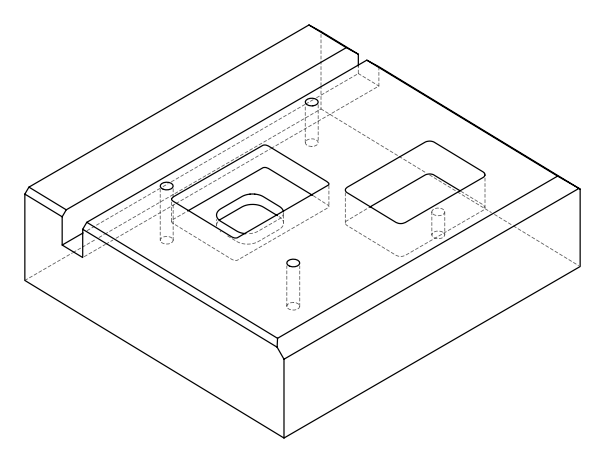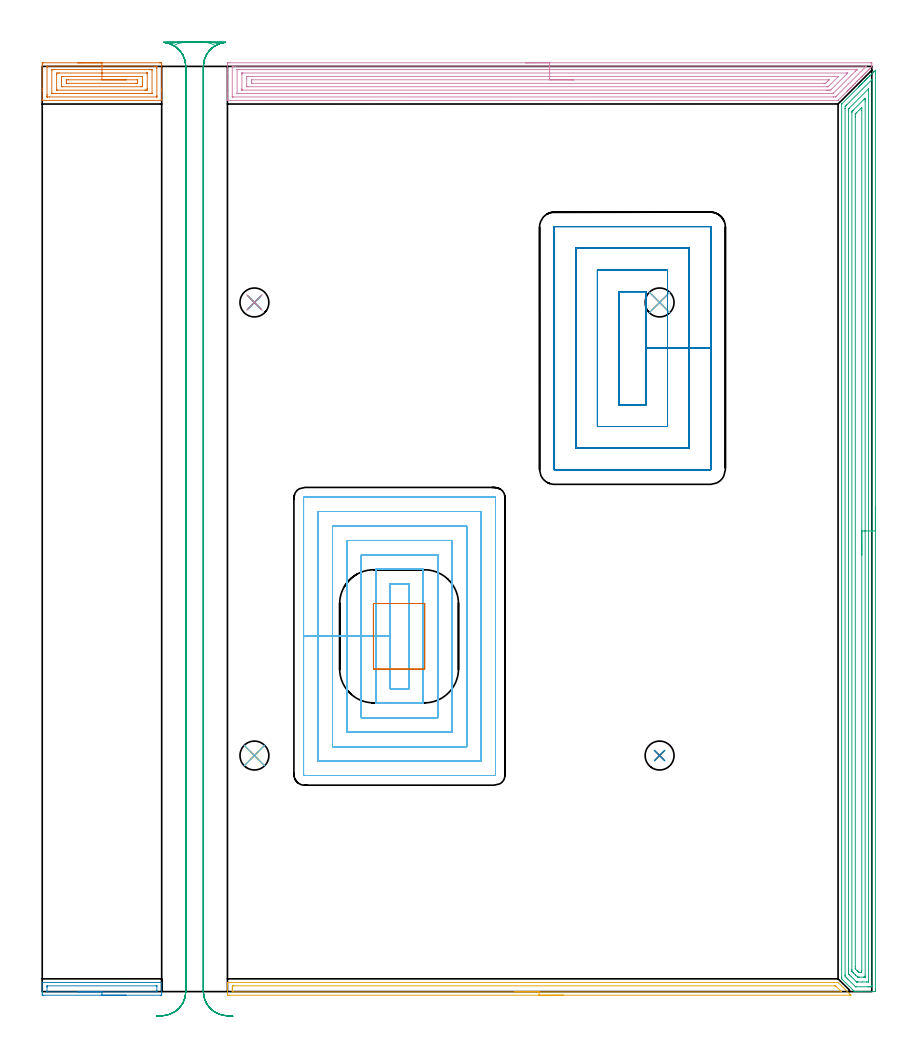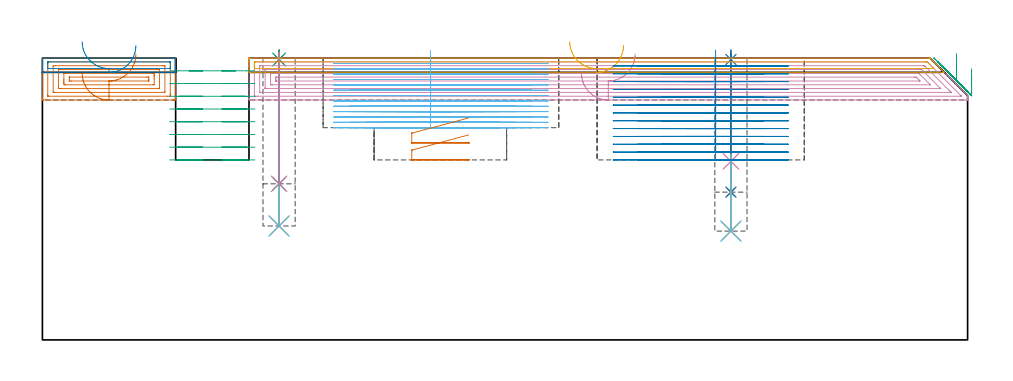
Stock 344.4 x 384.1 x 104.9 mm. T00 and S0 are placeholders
(PLAN: 21 operations, 13 tool changes, 124.4 min)
(1 SPOT_DRILL | STEP1POCKET | NXT0321_9005460120000 | 0.03 min | 0 mm3)
(2 SPOT_DRILL_1 | STEP1POCKET_1 | NXT0321_9005460120000 | 0.03 min | 1 mm3)
(3 SPOT_DRILL_2 | STEP1POCKET_2 | NXT0321_9005460120000 | 0.03 min | 1 mm3)
(4 SPOT_DRILL_3 | STEP1POCKET_3 | NXT0321_9005460120000 | 0.04 min | 4176 mm3)
(5 DRILL_BLIND_HOLE_INTO_CENTER | STEP1POCKET | UGT0301_197 | 0.26 min | 2890 mm3)
(6 DRILL_TO_ENLARGE_BLIND_HOLE | STEP1POCKET | UGT0301_373 | 0.26 min | 4155 mm3)
(7 DRILL_BLIND_HOLE_INTO_CENTER_1 | STEP1POCKET_1 | UGT0301_197 | 0.21 min | 2292 mm3)
(8 DRILL_TO_ENLARGE_BLIND_HOLE_1 | STEP1POCKET_1 | UGT0301_373 | 0.21 min | 3332 mm3)
(9 DRILL_BLIND_HOLE_INTO_CENTER_2 | STEP1POCKET_2 | UGT0301_197 | 0.2 min | 2145 mm3)
(10 DRILL_TO_ENLARGE_BLIND_HOLE_2 | STEP1POCKET_2 | UGT0301_373 | 0.2 min | 3130 mm3)
(11 DRILL_BLIND_HOLE_INTO_CENTER_3 | STEP1POCKET_3 | UGT0301_197 | 0.12 min | 1200 mm3)
(12 DRILL_TO_ENLARGE_BLIND_HOLE_3 | STEP1POCKET_3 | UGT0301_373 | 0.12 min | 1883 mm3)
(13 AREA_MILL | FG_CHAMFER_SURFACE | UGT0205_001 | 2.65 min | 6926 mm3)
(14 AREA_MILL_1 | FG_CHAMFER_SURFACE_1 | UGT0205_001 | 0.98 min | 747 mm3)
(15 AREA_MILL_2 | FG_CHAMFER_SURFACE_2 | UGT0205_001 | 15.3 min | 37637 mm3)
(16 AREA_MILL_3 | FG_CHAMFER_SURFACE_3 | UGT0205_001 | 12.81 min | 32375 mm3)
(17 AREA_MILL_4 | FG_CHAMFER_SURFACE_4 | UGT0205_001 | 4.29 min | 3637 mm3)
(18 MILL_RECTANGULAR_POCKET | POCKET_RECTANGULAR_STRAIGHT | NXT0201_009 | Follow Part, ap 2, ae 75% | 46.88 min | 280383 mm3)
(19 MILL_RECTANGULAR_POCKET_1 | POCKET_RECTANGULAR_STRAIGHT_1 | UGT0201_006 | Follow Part, ap 7, ae 75% | 0.69 min | 30583 mm3)
(20 MILL_RECTANGULAR_POCKET_2 | POCKET_RECTANGULAR_STRAIGHT_2 | NXT0201_011 | Follow Part, ap 3, ae 75% | 25.27 min | 324745 mm3)
(21 MILL_RECTANGULAR_SLOT | SLOT_RECTANGULAR | UGT0201_094 | Follow Part, ap 5, ae 75% | 13.82 min | 395559 mm3)
(TOOL NXT0321_9005460120000 | NC Spot Drill, 142deg, 12mm, Carbide, Uncoated | D12 PA142 FL30 Z2)
(TOOL UGT0301_197 | Twist Drill 7.8 mm | D7.8 PA118 FL73 Z2)
(TOOL UGT0301_373 | Twist Drill Flat Bottom 12 mm | D12 PA180 FL101 Z2)
(TOOL UGT0205_001 | Chamfer Mill 20 x 3 x 45 deg. | D20 FL50 Z2)
(TOOL NXT0201_009 | ENDMILL 8mm [2P460-0800-NA 1630] | D8 FL26 Z6)
(TOOL UGT0201_006 | End Mill 28 mm | D28 FL25 Z2)
(TOOL NXT0201_011 | ENDMILL 12mm [2P460-1200-NA 1630] | D12 FL38 Z6)
(TOOL UGT0201_094 | End mill 20 mm | D20 FL38 Z4)
(OP 1 SPOT_DRILL)
G17 G21 G94 G90
T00 M6
G54
G17 G0 G90 X88.1 Y98. S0 M3
G43 Z114.9 H0
G94 G81 G98 Z104.379 F250. R107.9
G80
M5
M2
(OP 2 SPOT_DRILL_1)
G17 G21 G94 G90
T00 M6
G54
G17 G0 G90 X256.3 Y98. S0 M3
G43 Z114.9 H0
G94 G81 G98 Z104.379 F250. R107.9
G80
M5
M2
(OP 3 SPOT_DRILL_2)
G17 G21 G94 G90
T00 M6
G54
G17 G0 G90 X88.1 Y286.1 S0 M3
G43 Z114.9 H0
G94 G81 G98 Z104.379 F250. R107.9
G80
M5
M2
(OP 4 SPOT_DRILL_3)
G17 G21 G94 G90
T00 M6
G54
G17 G0 G90 X256.3 Y286.1 S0 M3
G43 Z114.9 H0
G94 G81 G98 Z66.479 F250. R70.
G80
M5
M2
(OP 5 DRILL_BLIND_HOLE_INTO_CENTER)
G17 G21 G94 G90
T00 M6
G54
G17 G0 G90 X88.1 Y98. S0 M3
G43 Z114.9 H0
G94 G81 G98 Z42.4 F250. R106.9
G80
M5
M2
(OP 6 DRILL_TO_ENLARGE_BLIND_HOLE)
G17 G21 G94 G90
T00 M6
G54
G17 G0 G90 X88.1 Y98. S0 M3
G43 Z114.9 H0
G94 G73 G98 Z42.4 F250. Q10.417 R106.9
G80
M5
M2
(OP 7 DRILL_BLIND_HOLE_INTO_CENTER_1)
G17 G21 G94 G90
T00 M6
G54
G17 G0 G90 X256.3 Y98. S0 M3
G43 Z114.9 H0
G94 G81 G98 Z55. F250. R106.9
G80
M5
M2
(OP 8 DRILL_TO_ENLARGE_BLIND_HOLE_1)
G17 G21 G94 G90
T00 M6
G54
G17 G0 G90 X256.3 Y98. S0 M3
G43 Z114.9 H0
G94 G73 G98 Z55. F250. Q9.98 R106.9
G80
M5
M2
(OP 9 DRILL_BLIND_HOLE_INTO_CENTER_2)
G17 G21 G94 G90
T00 M6
G54
G17 G0 G90 X88.1 Y286.1 S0 M3
G43 Z114.9 H0
G94 G81 G98 Z58.1 F250. R106.9
G80
M5
M2
(OP 10 DRILL_TO_ENLARGE_BLIND_HOLE_2)
G17 G21 G94 G90
T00 M6
G54
G17 G0 G90 X88.1 Y286.1 S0 M3
G43 Z114.9 H0
G94 G73 G98 Z58.1 F250. Q11.7 R106.9
G80
M5
M2
(OP 11 DRILL_BLIND_HOLE_INTO_CENTER_3)
G17 G21 G94 G90
T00 M6
G54
G17 G0 G90 X256.3 Y286.1 S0 M3
G43 Z114.9 H0
G94 G81 G98 Z40.5 F250. R69.
G80
M5
M2
(OP 12 DRILL_TO_ENLARGE_BLIND_HOLE_3)
G17 G21 G94 G90
T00 M6
G54
G17 G0 G90 X256.3 Y286.1 S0 M3
G43 Z114.9 H0
G94 G81 G98 Z40.5 F250. R69.
G80
M5
M2
(OP 13 AREA_MILL)
G17 G21 G94 G90
T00 M6
G54
G17 G0 G90 X14.8 Y385.6 S1061 M3
G43 Z114.9 H0
Z99.3
G94 G1 X14.838 Z98.428 F250.
X14.952 Z97.564
X15.141 Z96.712
X15.403 Z95.88
X15.737 Z95.074
X16.14 Z94.3
X16.608 Z93.564
X17.14 Z92.872
X17.729 Z92.229
X18.372 Z91.64
X19.064 Z91.109
X19.8 Z90.64
X20.574 Z90.237
X21.38 Z89.903
X22.212 Z89.641
X23.064 Z89.452
X23.928 Z89.338
X24.8 Z89.3
X48.747
X49.112 Y385.598 Z89.302
X49.59 Y385.591 Z89.305
X49.596 Y385.238 Z89.658
X49.6 Y384.755 Z90.141
Y374.737 Z100.156
Y373.953 Z100.945
Y373.862 Z101.036
X49.599 Y370.073 Z104.825
X49.59 Y370.004 Z104.892
X49.554 Y370. Z104.9
X0.046
X0.01 Y370.004 Z104.892
X0. Y370.075 Z104.823
Y373.953 Z100.945
Y374.737 Z100.156
Y384.846 Z90.05
X0.004 Y385.238 Z89.658
X0.009 Y385.591 Z89.305
X0.127 Y385.595 Z89.302
X0.488 Y385.6 Z89.3
X24.8
Y384.186 Z90.714
X46.639
X47.344 Y384.183 Z90.717
X47.528 Y384.181 Z90.719
X47.591 Y384.178 Z90.722
X47.594 Y384.159 Z90.741
X47.598 Y384.111 Z90.789
X47.6 Y383.488 Z91.412
Y383.234 Z91.666
Y371.859 Z103.041
X47.597 Y371.605 Z103.295
X47.591 Y371.436 Z103.464
X47.588 Y371.42 Z103.48
X47.584 Y371.418 Z103.482
X47.564 Y371.416 Z103.484
X47.52 Y371.415 Z103.485
X47.344 Y371.414 Z103.486
X2.961
X2.256 Y371.417 Z103.483
X2.072 Y371.419 Z103.481
X2.009 Y371.422 Z103.478
X2.006 Y371.441 Z103.459
X2.002 Y371.489 Z103.411
X2. Y372.112 Z102.788
Y372.366 Z102.534
Y383.741 Z91.159
X2.003 Y383.995 Z90.905
X2.009 Y384.164 Z90.736
X2.012 Y384.18 Z90.72
X2.016 Y384.182 Z90.718
X2.036 Y384.184 Z90.716
X2.08 Y384.185 Z90.715
X2.256 Y384.186 Z90.714
X24.8
Y382.772 Z92.128
X44.692 Y382.771 Z92.129
X45.419 Y382.767 Z92.133
X45.576 Y382.764 Z92.136
X45.597 Y382.613 Z92.287
X45.599 Y382.59 Z92.31
Y372.987 Z101.913
X45.598 Y372.965 Z101.935
X45.576 Y372.835 Z102.065
X44.851 Y372.829 Z102.071
X44.692
X4.908
X4.181 Y372.833 Z102.067
X4.024 Y372.835 Z102.065
X4.003 Y372.987 Z101.913
X4.001 Y373.01 Z101.89
Y382.613 Z92.287
X4.002 Y382.635 Z92.265
X4.024 Y382.764 Z92.136
X4.749 Y382.771 Z92.129
X4.908
X24.8 Y382.772 Z92.128
Y381.357 Z93.543
X43.308
X43.551 Y381.355 Z93.545
X43.576 Y381.353 Z93.547
X43.587 Y381.351 Z93.549
X43.59 Y381.338 Z93.562
X43.595 Y381.249 Z93.651
X43.6 Y381.069 Z93.831
X43.599 Y374.943 Z99.957
X43.597 Y374.737 Z100.163
X43.59 Y374.403 Z100.497
X43.58 Y374.25 Z100.65
X43.419 Y374.247 Z100.653
X42.923 Y374.244 Z100.656
X42.539 Y374.243 Z100.657
X6.292
X6.049 Y374.245 Z100.655
X6.024 Y374.247 Z100.653
X6.013 Y374.249 Z100.651
X6.01 Y374.262 Z100.638
X6.005 Y374.351 Z100.549
X6. Y374.531 Z100.369
X6.001 Y380.657 Z94.243
X6.003 Y380.863 Z94.037
X6.01 Y381.197 Z93.703
X6.02 Y381.35 Z93.55
X6.181 Y381.353 Z93.547
X6.677 Y381.356 Z93.544
X7.061 Y381.357 Z93.543
X24.8
Y379.943 Z94.957
X41.201
X41.56 Y379.936 Z94.964
X41.591 Y379.931 Z94.969
X41.595 Y379.902 Z94.998
X41.599 Y379.861 Z95.039
X41.6 Y377.797 Z97.103
Y376.922 Z97.978
X41.597 Y376.487 Z98.413
X41.591 Y376.057 Z98.843
X41.565 Y375.664 Z99.236
X41.155 Y375.658 Z99.242
X41.11 Y375.657 Z99.243
X8.399
X8.04 Y375.664 Z99.236
X8.009 Y375.669 Z99.231
X8.005 Y375.698 Z99.202
X8.001 Y375.739 Z99.161
X8. Y377.803 Z97.097
Y378.238 Z96.662
Y378.677 Z96.223
X8.003 Y379.113 Z95.787
X8.009 Y379.543 Z95.357
X8.035 Y379.936 Z94.964
X8.445 Y379.942 Z94.958
X8.49 Y379.943 Z94.957
X24.8
Y378.529 Z96.371
X39.387
X39.485 Y378.528 Z96.372
X39.563 Y378.525 Z96.375
X39.581 Y378.523 Z96.377
X39.59 Y378.507 Z96.393
X39.594 Y378.448 Z96.452
X39.599 Y378.238 Z96.662
X39.6 Y378.027 Z96.873
X39.599 Y377.362 Z97.538
X39.597 Y377.155 Z97.745
X39.591 Y377.087 Z97.813
X39.533 Y377.078 Z97.822
X39.387 Y377.076 Z97.824
X38.797 Y377.072 Z97.828
X10.213 Y377.071 Z97.829
X10.115 Y377.072 Z97.828
X10.037 Y377.075 Z97.825
X10.019 Y377.077 Z97.823
X10.01 Y377.093 Z97.807
X10.006 Y377.152 Z97.748
X10.001 Y377.362 Z97.538
X10. Y377.573 Z97.327
X10.001 Y378.238 Z96.662
X10.003 Y378.445 Z96.455
X10.009 Y378.513 Z96.387
X10.067 Y378.522 Z96.378
X10.213 Y378.524 Z96.376
X10.803 Y378.528 Z96.372
X24.8 Y378.529 Z96.371
X25.672 Z96.409
X26.536 Z96.523
X27.388 Z96.712
X28.22 Z96.974
X29.026 Z97.308
X29.8 Z97.711
X30.536 Z98.18
X31.228 Z98.711
X31.871 Z99.3
X32.46 Z99.943
X32.992 Z100.635
X33.46 Z101.371
X33.863 Z102.145
X34.197 Z102.951
X34.459 Z103.783
X34.648 Z104.635
X34.762 Z105.5
X34.8 Z106.371
G0 Z114.9
M5
M2
(OP 14 AREA_MILL_1)
G17 G21 G94 G90
T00 M6
G54
G17 G0 G90 X34.8 Y-1.5 S1061 M3
G43 Z114.9 H0
Z109.6
G94 G1 X34.762 Z108.729 F250.
X34.648 Z107.864
X34.459 Z107.012
X34.197 Z106.18
X33.863 Z105.374
X33.46 Z104.6
X32.992 Z103.864
X32.46 Z103.172
X31.871 Z102.529
X31.228 Z101.94
X30.536 Z101.409
X29.8 Z100.94
X29.026 Z100.537
X28.22 Z100.203
X27.388 Z99.941
X26.536 Z99.752
X25.672 Z99.638
X24.8 Z99.6
X0.488 Y-1.499 Z99.601
X0.047 Y-1.492 Z99.602
X0.008 Y-1.49 Z99.604
X0. Y-1.053 Z100.04
Y-0.263 Z100.835
Y-0.172 Z100.927
X0.001 Y3.709 Z104.807
X0.01 Y3.795 Z104.893
X0.046 Y3.8 Z104.9
X49.554
X49.59 Y3.795 Z104.893
X49.6 Y3.707 Z104.805
Y-0.264 Z100.835
X49.596 Y-1.053 Z100.04
X49.592 Y-1.49 Z99.604
X49.553 Y-1.492 Z99.602
X49.112 Y-1.5 Z99.6
X24.8
Y-0.086 Z101.014
X2.169 Y-0.085 Z101.015
X2.061 Y-0.081 Z101.019
X2.014 Y-0.079 Z101.021
X2.008 Y-0.054 Z101.046
X2.004 Y-0.021 Z101.079
X2. Y0.083 Z101.183
Y1.846 Z102.946
X2.004 Y2.101 Z103.201
X2.01 Y2.271 Z103.371
X2.017 Y2.379 Z103.479
X2.057 Y2.381 Z103.481
X2.256 Y2.385 Z103.485
X47.344
X47.431
X47.539 Y2.381 Z103.481
X47.586 Y2.379 Z103.479
X47.592 Y2.354 Z103.454
X47.596 Y2.321 Z103.421
X47.599 Y2.217 Z103.317
X47.6 Y0.454 Z101.554
X47.596 Y0.199 Z101.299
X47.59 Y0.029 Z101.129
X47.583 Y-0.079 Z101.021
X47.543 Y-0.081 Z101.019
X47.344 Y-0.085 Z101.015
X24.8 Y-0.086 Z101.014
X23.928 Z101.052
X23.064 Z101.166
X22.212 Z101.355
X21.38 Z101.617
X20.574 Z101.951
X19.8 Z102.354
X19.064 Z102.823
X18.372 Z103.354
X17.729 Z103.943
X17.14 Z104.586
X16.608 Z105.279
X16.14 Z106.014
X15.737 Z106.788
X15.403 Z107.594
X15.141 Z108.426
X14.952 Z109.278
X14.838 Z110.143
X14.8 Z111.014
G0 Z114.9
M5
M2
(OP 15 AREA_MILL_2)
G17 G21 G94 G90
T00 M6
G54
G17 G0 G90 X345.9 Y201.25 S1061 M3
G43 Z114.9 H0
Z100.9
G94 G1 Y201.212 Z100.028 F250.
Y201.098 Z99.163
Y200.909 Z98.312
Y200.647 Z97.48
Y200.313 Z96.674
Y199.91 Z95.9
Y199.442 Z95.164
Y198.91 Z94.472
Y198.321 Z93.829
Y197.678 Z93.24
Y196.986 Z92.708
Y196.25 Z92.24
Y195.476 Z91.837
Y194.67 Z91.503
Y193.838 Z91.241
Y192.986 Z91.052
Y192.122 Z90.938
Y191.25 Z90.9
X345.899 Y0.612 Z90.901
X345.896 Y0.198 Z90.902
X345.892 Y0.01 Z90.905
X345.489 Y0. Z91.308
X340.218 Z96.576
X339.665 Z97.132
X339.339 Z97.457
X338.786 Z98.01
X338.461 Z98.334
X337.468 Z99.331
X337.195 Y0.01 Z99.602
X337.143 Y0.059 Z99.655
X337.034 Y0.166 Z99.764
X332.089 Y5.111 Z104.71
X331.902 Y5.305 Z104.887
X331.9 Y5.969 Z104.9
Y368.494
X331.901 Y368.499 Z104.898
X331.903 Y368.503 Z104.896
X338.9 Y375.502 Z97.896
X339.036 Y375.638 Z97.761
X339.2 Y375.801 Z97.597
X339.339 Y375.941 Z97.456
X339.483 Y376.084 Z97.315
X339.633 Y376.234 Z97.165
X339.779 Y376.381 Z97.017
X339.929 Y376.53 Z96.868
X340.065 Y376.666 Z96.733
X340.218 Y376.82 Z96.577
X340.376 Y376.977 Z96.422
X340.497 Y377.098 Z96.301
X340.657 Y377.26 Z96.138
X341.173 Y377.773 Z95.627
X341.418 Y378.019 Z95.38
X341.536 Y378.138 Z95.26
X341.865 Y378.466 Z94.934
X342.095 Y378.696 Z94.704
X342.311 Y378.912 Z94.487
X342.414 Y379.016 Z94.382
X342.853 Y379.454 Z93.946
X343.293 Y379.895 Z93.503
X343.502 Y380.102 Z93.298
X343.542 Y380.142 Z93.258
X344.171 Y380.773 Z92.625
X344.379 Y380.979 Z92.421
X345.05 Y381.651 Z91.747
X345.218 Y381.818 Z91.582
X345.288 Y381.888 Z91.512
X345.884 Y382.483 Z90.914
X345.895 Y382.485 Z90.903
X345.899 Y382.483 Z90.899
X345.9 Y191.25 Z90.9
X344.486 Z92.314
X344.485 Y2.526 Z92.315
X344.484 Y2.398 Z92.316
X344.479 Y2.024 Z92.321
X344.116 Y2.008 Z92.684
X343.732 Y2.003 Z93.068
X343.245 Y2. Z93.555
X342.853 Z93.947
X337.972 Y2.001 Z98.828
X337.778 Y2.006 Z99.022
X337.681 Y2.01 Z99.119
X337.631 Y2.03 Z99.169
X337.582 Y2.075 Z99.218
X337.253 Y2.398 Z99.547
X334.573 Y5.077 Z102.227
X334.068 Y5.584 Z102.732
X333.689 Y5.969 Z103.111
X333.321 Y6.358 Z103.479
X333.316 Y6.734 Z103.484
X333.315 Y6.862 Z103.485
Y366.581
X333.316 Y366.708 Z103.484
X333.325 Y367.463 Z103.475
X333.455 Y367.601 Z103.345
X333.762 Y367.912 Z103.038
X334.068 Y368.218 Z102.732
X344.262 Y378.412 Z92.538
X344.393 Y378.538 Z92.407
X344.471 Y378.61 Z92.329
X344.479 Y378.614 Z92.321
X344.481 Y378.566 Z92.319
X344.485 Y378.444 Z92.315
X344.486 Y378.316 Z92.314
Y378.16
Y191.25
X343.072 Z93.728
X343.071 Y4.855 Z93.729
X343.069 Y4.184 Z93.731
X343.067 Y4.073 Z93.733
X343.065 Y4.022 Z93.735
X343.056 Y4.009 Z93.744
X343.03 Y4.004 Z93.77
X342.853 Y4.002 Z93.947
X342.156 Y4. Z94.644
X340.399 Z96.401
X338.641 Z98.159
X338.461 Y4.001 Z98.339
X338.28 Y4.005 Z98.52
X338.16 Y4.01 Z98.64
X338.09 Y4.021 Z98.71
X338.056 Y4.052 Z98.744
X337.917 Y4.184 Z98.883
X335.825 Y6.274 Z100.975
X335.238 Y6.862 Z101.562
X334.946 Y7.158 Z101.854
X334.802 Y7.309 Z101.998
X334.735 Y7.391 Z102.065
X334.733 Y7.534 Z102.067
X334.73 Y7.755 Z102.07
X334.729 Y7.977 Z102.071
X334.728 Y8.648 Z102.072
X334.729 Y365.815 Z102.071
X334.73 Y366.036 Z102.07
X334.733 Y366.259 Z102.068
X334.735 Y366.402 Z102.065
X334.787 Y366.476 Z102.013
X334.946 Y366.646 Z101.854
X334.977 Y366.677 Z101.823
X343.045 Y374.745 Z93.755
X343.056 Y374.751 Z93.744
X343.065 Y374.753 Z93.735
X343.066 Y374.745 Z93.734
X343.07 Y374.599 Z93.73
X343.071 Y374.523 Z93.729
X343.072 Y373.852 Z93.728
Y191.25
X341.657 Z95.143
Y6.862
X341.656 Y6.293 Z95.144
X341.653 Y6.102 Z95.147
X341.65 Y6.035 Z95.15
X341.647 Y6.01 Z95.153
X341.626 Y6.008 Z95.174
X341.521 Y6.004 Z95.279
X341.096 Y6. Z95.704
X341.066 Z95.734
X339.309 Z97.491
X338.885 Y6.003 Z97.915
X338.673 Y6.007 Z98.127
X338.569 Y6.01 Z98.231
X338.461 Y6.099 Z98.339
X337.687 Y6.862 Z99.113
X337.582 Y6.967 Z99.218
X336.793 Y7.755 Z100.007
X336.704 Y7.845 Z100.096
X336.307 Y8.246 Z100.493
X336.207 Y8.349 Z100.593
X336.16 Y8.4 Z100.64
X336.15 Y8.46 Z100.65
X336.147 Y8.648 Z100.653
X336.144 Y9.217 Z100.656
X336.143 Y364.923 Z100.657
X336.145 Y365.208 Z100.655
X336.148 Y365.35 Z100.652
X336.15 Y365.382 Z100.65
X336.162 Y365.402 Z100.638
X336.195 Y365.439 Z100.605
X336.564 Y365.815 Z100.236
X336.634 Y365.886 Z100.166
X341.096 Y370.348 Z95.704
X341.509 Y370.754 Z95.291
X341.572 Y370.811 Z95.228
X341.651 Y370.878 Z95.149
X341.653 Y370.775 Z95.147
X341.656 Y370.604 Z95.144
X341.657 Y370.28 Z95.143
Y369.71
Y191.25
X340.243 Z96.557
X340.242 Y8.648 Z96.558
Y8.624
X340.218 Y8.01 Z96.582
X339.973 Y8.004 Z96.827
X339.339 Y8.002 Z97.461
X339.095 Y8.004 Z97.705
X339.021 Y8.01 Z97.779
X338.777 Y8.233 Z98.023
X338.569 Y8.432 Z98.231
X338.461 Y8.538 Z98.339
X338.351 Y8.648 Z98.449
X337.582 Y9.428 Z99.218
X337.562 Y9.541 Z99.238
X337.56 Y9.564 Z99.24
X337.557 Y10.434 Z99.243
Y363.137
X337.558 Y364.03 Z99.242
X337.559 Y364.053 Z99.241
X337.582 Y364.372 Z99.218
X337.852 Y364.648 Z98.948
X338.121 Y364.923 Z98.679
X339.907 Y366.708 Z96.893
X340.066 Y366.862 Z96.734
X340.218 Y367.008 Z96.582
X340.241 Y366.708 Z96.559
X340.242 Y366.684 Z96.558
X340.243 Y365.815 Z96.557
Y191.25
Y190.378 Z96.595
Y189.514 Z96.709
Y188.662 Z96.898
Y187.83 Z97.16
Y187.024 Z97.494
Y186.25 Z97.897
Y185.514 Z98.365
Y184.822 Z98.896
Y184.179 Z99.486
Y183.59 Z100.129
Y183.058 Z100.821
Y182.59 Z101.557
Y182.187 Z102.331
Y181.853 Z103.137
Y181.591 Z103.969
Y181.402 Z104.82
Y181.288 Z105.685
Y181.25 Z106.557
G0 Z114.9
M5
M2
(OP 16 AREA_MILL_3)
G17 G21 G94 G90
T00 M6
G54
G17 G0 G90 X200.65 Y385.6 S1061 M3
G43 Z114.9 H0
Z99.3
G94 G1 X200.688 Z98.428 F250.
X200.802 Z97.563
X200.991 Z96.712
X201.253 Z95.88
X201.587 Z95.074
X201.99 Z94.3
X202.458 Z93.564
X202.99 Z92.872
X203.579 Z92.229
X204.222 Z91.64
X204.914 Z91.108
X205.65 Z90.64
X206.424 Z90.237
X207.23 Z89.903
X208.062 Z89.641
X208.913 Z89.452
X209.778 Z89.338
X210.65 Z89.3
X343.78
X344.043 Y385.599 Z89.301
X344.227 Y385.596 Z89.304
X344.397 Y385.591 Z89.305
X344.399 Y385.576 Z89.32
X344.4 Y385.238 Z89.657
Y384.434 Z90.464
Y384.363 Z90.535
X344.399 Y384.01 Z90.888
X344.376 Y383.975 Z90.924
X343.89 Y383.488 Z91.408
X343.364 Y382.963 Z91.937
X343.015 Y382.613 Z92.283
X342.539 Y382.139 Z92.761
X342.14 Y381.738 Z93.159
X341.684 Y381.284 Z93.616
X341.264 Y380.863 Z94.034
X340.75 Y380.35 Z94.549
X340.504 Y380.102 Z94.795
X340.389 Y379.988 Z94.91
X340.206 Y379.806 Z95.094
X340.067 Y379.667 Z95.233
X339.951 Y379.55 Z95.347
X339.908 Y379.507 Z95.391
X339.243 Y378.843 Z96.057
X339.077 Y378.675 Z96.222
X338.419 Y378.019 Z96.881
X338.202 Y377.8 Z97.096
X337.595 Y377.195 Z97.705
X337.526 Y377.125 Z97.774
X337.327 Y376.925 Z97.971
X336.771 Y376.371 Z98.529
X336.632 Y376.231 Z98.667
X336.452 Y376.05 Z98.846
X335.946 Y375.546 Z99.354
X335.739 Y375.337 Z99.56
X335.577 Y375.175 Z99.72
X335.42 Y375.019 Z99.879
X335.292 Y374.891 Z100.007
X335.14 Y374.737 Z100.158
X334.991 Y374.59 Z100.307
X334.845 Y374.444 Z100.454
X334.702 Y374.3 Z100.596
X334.563 Y374.161 Z100.736
X334.398 Y373.997 Z100.901
X334.264 Y373.862 Z101.034
X334.134 Y373.733 Z101.165
X330.496 Y370.096 Z104.804
X330.409 Y370.011 Z104.888
X330.396 Y370.006 Z104.893
X330.377 Y370. Z104.9
X77.073
X76.91 Y370.002 Z104.888
X76.903 Y370.138 Z104.755
X76.9 Y370.281 Z104.619
Y370.558 Z104.341
Y371.237 Z103.658
Y372.451 Z102.445
Y372.987 Z101.907
Y381.47 Z93.427
Y384.97 Z89.927
X76.904 Y385.238 Z89.659
X76.91 Y385.593 Z89.305
X77.154 Y385.596 Z89.302
X77.52 Y385.6 Z89.3
X210.65
Y384.186 Z90.714
X341.767 Y384.185 Z90.715
X341.993 Y384.184 Z90.716
X342.05 Y384.182 Z90.718
X342.116 Y384.179 Z90.721
X342.035 Y384.085 Z90.815
X329.776 Y371.826 Z103.074
X329.484 Y371.538 Z103.362
X329.377 Y371.438 Z103.462
X329.345 Y371.421 Z103.479
X329.298 Y371.419 Z103.481
X328.591 Y371.415 Z103.485
X328.41 Y371.414 Z103.486
X79.307 Y371.415 Z103.485
X79.125 Y371.416 Z103.484
X78.955 Y371.419 Z103.481
X78.919 Y371.421 Z103.479
X78.91 Y371.44 Z103.46
X78.907 Y371.471 Z103.429
X78.901 Y371.634 Z103.266
Y383.886 Z91.014
X78.904 Y384.019 Z90.881
X78.91 Y384.125 Z90.775
X78.915 Y384.179 Z90.721
X78.951 Y384.18 Z90.72
X79.307 Y384.184 Z90.716
X79.488 Y384.185 Z90.715
X80.2 Y384.186 Z90.714
X210.65
Y382.772 Z92.128
X338.258 Y382.771 Z92.129
X338.259 Y382.77 Z92.13
X338.261 Y382.768 Z92.132
X338.112 Y382.613 Z92.287
X337.823 Y382.322 Z92.578
X337.526 Y382.024 Z92.876
X328.539 Y373.038 Z101.862
X328.486 Y372.987 Z101.913
X328.327 Y372.839 Z102.061
X328.021 Y372.831 Z102.069
X327.859 Y372.829 Z102.071
X81.255
X81.094 Y372.831 Z102.069
X80.934 Y372.835 Z102.065
X80.909 Y372.844 Z102.056
X80.905 Y372.874 Z102.026
X80.901 Y372.924 Z101.976
Y382.676 Z92.224
X80.905 Y382.726 Z92.174
X80.909 Y382.756 Z92.144
X80.934 Y382.765 Z92.135
X81.094 Y382.767 Z92.133
X81.826 Y382.771 Z92.129
X81.987 Y382.772 Z92.128
X210.65
Y381.357 Z93.543
X333.952
X334.342 Y381.356 Z93.544
X334.377 Y381.353 Z93.547
X334.388 Y381.351 Z93.549
X334.383 Y381.34 Z93.56
X334.372 Y381.326 Z93.574
X334.161 Y381.111 Z93.789
X333.952 Y380.9 Z94.
X327.697 Y374.646 Z100.254
X327.295 Y374.256 Z100.644
X326.804 Y374.249 Z100.651
X326.413 Y374.245 Z100.655
X325.91 Y374.243 Z100.657
X325.522
X83.042
X82.987 Y374.244 Z100.656
X82.929 Y374.247 Z100.653
X82.914 Y374.249 Z100.651
X82.91 Y374.264 Z100.636
X82.906 Y374.313 Z100.587
X82.9 Y374.719 Z100.181
Y380.863 Z94.037
X82.904 Y381.291 Z93.609
X82.908 Y381.343 Z93.557
X82.91 Y381.35 Z93.55
X82.925 Y381.353 Z93.547
X82.966 Y381.355 Z93.545
X83.101 Y381.357 Z93.543
X83.269
X210.65
Y379.943 Z94.957
X330.378
X330.425 Y379.942 Z94.958
X330.511 Y379.936 Z94.964
X330.527 Y379.933 Z94.967
X330.526 Y379.929 Z94.971
X330.519 Y379.92 Z94.98
X330.485 Y379.883 Z95.017
X330.447 Y379.845 Z95.055
X326.505 Y375.905 Z98.995
X326.305 Y375.709 Z99.191
X326.268 Y375.676 Z99.224
X326.25 Y375.664 Z99.236
X326.227 Y375.662 Z99.238
X326.122 Y375.659 Z99.241
X325.91 Y375.657 Z99.243
X325.865
X85.516
X85.127 Y375.659 Z99.241
X84.933 Y375.662 Z99.238
X84.915 Y375.663 Z99.237
X84.91 Y375.674 Z99.226
X84.905 Y375.71 Z99.19
X84.902 Y375.761 Z99.139
X84.9 Y376.26 Z98.64
Y378.885 Z96.015
Y379.76 Z95.14
X84.903 Y379.853 Z95.047
X84.907 Y379.909 Z94.991
X84.91 Y379.935 Z94.965
X84.927 Y379.937 Z94.963
X85.137 Y379.94 Z94.96
X85.561 Y379.943 Z94.957
X85.607
X210.65
Y378.529 Z96.371
X326.507 Y378.528 Z96.372
X326.568 Y378.527 Z96.373
X326.608 Y378.525 Z96.375
X326.66 Y378.52 Z96.38
X326.625 Y378.478 Z96.422
X326.593 Y378.444 Z96.456
X326.39 Y378.238 Z96.662
X326.153 Y378. Z96.9
X325.513 Y377.362 Z97.538
X325.264 Y377.121 Z97.779
X325.227 Y377.087 Z97.813
X325.164 Y377.078 Z97.822
X325.017 Y377.076 Z97.824
X324.42 Y377.072 Z97.828
X87.348
X87.051 Y377.073 Z97.827
X86.966 Y377.075 Z97.825
X86.921 Y377.078 Z97.822
X86.91 Y377.1 Z97.8
X86.905 Y377.216 Z97.684
X86.902 Y377.362 Z97.538
X86.9 Y377.801 Z97.099
X86.901 Y378.238 Z96.662
X86.903 Y378.457 Z96.443
X86.907 Y378.511 Z96.389
X86.91 Y378.52 Z96.38
X86.918 Y378.523 Z96.377
X86.952 Y378.526 Z96.374
X87.052 Y378.528 Z96.372
X210.65 Y378.529 Z96.371
X211.522 Z96.409
X212.386 Z96.523
X213.238 Z96.712
X214.07 Z96.974
X214.876 Z97.308
X215.65 Z97.711
X216.386 Z98.18
X217.078 Z98.711
X217.721 Z99.3
X218.31 Z99.943
X218.841 Z100.635
X219.31 Z101.371
X219.713 Z102.145
X220.047 Z102.951
X220.309 Z103.783
X220.498 Z104.635
X220.612 Z105.5
X220.65 Z106.371
G0 Z114.9
M5
M2
(OP 17 AREA_MILL_4)
G17 G21 G94 G90
T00 M6
G54
G17 G0 G90 X216.3 Y-1.5 S1061 M3
G43 Z114.9 H0
Z109.6
G94 G1 X216.262 Z108.729 F250.
X216.148 Z107.864
X215.959 Z107.012
X215.697 Z106.18
X215.363 Z105.374
X214.96 Z104.6
X214.492 Z103.864
X213.96 Z103.172
X213.371 Z102.529
X212.728 Z101.94
X212.036 Z101.409
X211.3 Z100.94
X210.526 Z100.537
X209.72 Z100.203
X208.888 Z99.941
X208.037 Z99.752
X207.172 Z99.638
X206.3 Z99.6
X77.53 Y-1.499 Z99.601
X77.082 Y-1.495 Z99.603
X76.91 Y-1.491 Z99.605
X76.9 Y-1.053 Z100.043
Y0.709 Z101.804
Y2.111 Z103.207
Y2.472 Z103.567
Y3.194 Z104.294
Y3.434 Z104.533
X76.906 Y3.797 Z104.888
X76.907 Y3.798 Z104.889
X77.083 Y3.8 Z104.9
X329.704
X330.393 Y3.799 Z104.896
X330.403 Y3.796 Z104.894
X330.407 Y3.793 Z104.892
X335.368 Y-1.166 Z99.931
X335.607 Y-1.407 Z99.693
X335.666 Y-1.466 Z99.633
X335.687 Y-1.493 Z99.606
X335.685 Y-1.497 Z99.602
X335.67 Y-1.499 Z99.6
X335.666 Y-1.5
X206.3
Y-0.086 Z101.014
X79.231 Y-0.085 Z101.015
X78.94 Y-0.08 Z101.02
X78.911 Y-0.079 Z101.021
X78.907 Y-0.057 Z101.043
X78.902 Y-0.021 Z101.079
X78.901 Y0.013 Z101.113
X78.9 Y0.241 Z101.341
Y0.709 Z101.809
Y1.122 Z102.222
X78.903 Y1.591 Z102.691
X78.908 Y1.996 Z103.096
X78.925 Y2.379 Z103.479
X79.319 Y2.384 Z103.484
X79.407 Y2.385 Z103.485
X328.898
X329.3 Y2.38 Z103.48
X329.346 Y2.379 Z103.479
X329.417 Y2.322 Z103.422
X329.545 Y2.199 Z103.299
X329.704 Y2.045 Z103.145
X331.493 Y0.258 Z101.358
X331.733 Y0.016 Z101.116
X331.769 Y-0.023 Z101.077
X331.802 Y-0.064 Z101.036
X331.813 Y-0.079 Z101.021
X331.405 Y-0.085 Z101.015
X206.3 Y-0.086 Z101.014
X205.428 Z101.052
X204.564 Z101.166
X203.712 Z101.355
X202.88 Z101.617
X202.074 Z101.951
X201.3 Z102.354
X200.564 Z102.823
X199.872 Z103.354
X199.229 Z103.943
X198.64 Z104.586
X198.109 Z105.279
X197.64 Z106.014
X197.237 Z106.788
X196.903 Z107.594
X196.641 Z108.426
X196.452 Z109.278
X196.338 Z110.143
X196.3 Z111.014
G0 Z114.9
M5
M2
(OP 18 MILL_RECTANGULAR_POCKET)
G17 G21 G94 G90
T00 M6
G54
G17 G0 G90 X144.5 Y166.132 S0 M3
G43 Z114.9 H1
Z107.9
G94 G1 Y147.5 Z102.908 F250.
Y125.7 F500.
X152.2
Y169.3
X144.5
Y147.5
X138.5
Y119.7
X158.2
Y175.3
X138.5
Y147.5
X132.5
Y113.7
X164.2
Y181.3
X132.5
Y147.5
X126.5
Y107.7
X170.2
Y187.3
X126.5
Y147.5
X120.5
Y101.7
X176.2
Y193.3
X120.5
Y147.5
X114.5
Y95.7
X182.2
Y199.3
X114.5
Y147.5
X108.5
Y90.1
G3 X108.9 Y89.7 R0.4
G1 X187.8
G3 X188.2 Y90.1 R0.4
G1 Y204.9
G3 X187.8 Y205.3 R0.4
G1 X108.9
G3 X108.5 Y204.9 R0.4
G1 Y147.5
Y146.5
G0 X144.5 Y166.132 Z105.908
G1 Y147.5 Z100.915 F250.
Y125.7 F500.
X152.2
Y169.3
X144.5
Y147.5
X138.5
Y119.7
X158.2
Y175.3
X138.5
Y147.5
X132.5
Y113.7
X164.2
Y181.3
X132.5
Y147.5
X126.5
Y107.7
X170.2
Y187.3
X126.5
Y147.5
X120.5
Y101.7
X176.2
Y193.3
X120.5
Y147.5
X114.5
Y95.7
X182.2
Y199.3
X114.5
Y147.5
X108.5
Y90.1
G3 X108.9 Y89.7 R0.4
G1 X187.8
G3 X188.2 Y90.1 R0.4
G1 Y204.9
G3 X187.8 Y205.3 R0.4
G1 X108.9
G3 X108.5 Y204.9 R0.4
G1 Y147.5
Y146.5
G0 X144.5 Y166.132 Z103.915
G1 Y147.5 Z98.923 F250.
Y125.7 F500.
X152.2
Y169.3
X144.5
Y147.5
X138.5
Y119.7
X158.2
Y175.3
X138.5
Y147.5
X132.5
Y113.7
X164.2
Y181.3
X132.5
Y147.5
X126.5
Y107.7
X170.2
Y187.3
X126.5
Y147.5
X120.5
Y101.7
X176.2
Y193.3
X120.5
Y147.5
X114.5
Y95.7
X182.2
Y199.3
X114.5
Y147.5
X108.5
Y90.1
G3 X108.9 Y89.7 R0.4
G1 X187.8
G3 X188.2 Y90.1 R0.4
G1 Y204.9
G3 X187.8 Y205.3 R0.4
G1 X108.9
G3 X108.5 Y204.9 R0.4
G1 Y147.5
Y146.5
G0 X144.5 Y166.132 Z101.923
G1 Y147.5 Z96.931 F250.
Y125.7 F500.
X152.2
Y169.3
X144.5
Y147.5
X138.5
Y119.7
X158.2
Y175.3
X138.5
Y147.5
X132.5
Y113.7
X164.2
Y181.3
X132.5
Y147.5
X126.5
Y107.7
X170.2
Y187.3
X126.5
Y147.5
X120.5
Y101.7
X176.2
Y193.3
X120.5
Y147.5
X114.5
Y95.7
X182.2
Y199.3
X114.5
Y147.5
X108.5
Y90.1
G3 X108.9 Y89.7 R0.4
G1 X187.8
G3 X188.2 Y90.1 R0.4
G1 Y204.9
G3 X187.8 Y205.3 R0.4
G1 X108.9
G3 X108.5 Y204.9 R0.4
G1 Y147.5
Y146.5
G0 X144.5 Y166.132 Z99.931
G1 Y147.5 Z94.938 F250.
Y125.7 F500.
X152.2
Y169.3
X144.5
Y147.5
X138.5
Y119.7
X158.2
Y175.3
X138.5
Y147.5
X132.5
Y113.7
X164.2
Y181.3
X132.5
Y147.5
X126.5
Y107.7
X170.2
Y187.3
X126.5
Y147.5
X120.5
Y101.7
X176.2
Y193.3
X120.5
Y147.5
X114.5
Y95.7
X182.2
Y199.3
X114.5
Y147.5
X108.5
Y90.1
G3 X108.9 Y89.7 R0.4
G1 X187.8
G3 X188.2 Y90.1 R0.4
G1 Y204.9
G3 X187.8 Y205.3 R0.4
G1 X108.9
G3 X108.5 Y204.9 R0.4
G1 Y147.5
Y146.5
G0 X144.5 Y166.132 Z97.938
G1 Y147.5 Z92.946 F250.
Y125.7 F500.
X152.2
Y169.3
X144.5
Y147.5
X138.5
Y119.7
X158.2
Y175.3
X138.5
Y147.5
X132.5
Y113.7
X164.2
Y181.3
X132.5
Y147.5
X126.5
Y107.7
X170.2
Y187.3
X126.5
Y147.5
X120.5
Y101.7
X176.2
Y193.3
X120.5
Y147.5
X114.5
Y95.7
X182.2
Y199.3
X114.5
Y147.5
X108.5
Y90.1
G3 X108.9 Y89.7 R0.4
G1 X187.8
G3 X188.2 Y90.1 R0.4
G1 Y204.9
G3 X187.8 Y205.3 R0.4
G1 X108.9
G3 X108.5 Y204.9 R0.4
G1 Y147.5
Y146.5
G0 X144.5 Y166.132 Z95.946
G1 Y147.5 Z90.954 F250.
Y125.7 F500.
X152.2
Y169.3
X144.5
Y147.5
X138.5
Y119.7
X158.2
Y175.3
X138.5
Y147.5
X132.5
Y113.7
X164.2
Y181.3
X132.5
Y147.5
X126.5
Y107.7
X170.2
Y187.3
X126.5
Y147.5
X120.5
Y101.7
X176.2
Y193.3
X120.5
Y147.5
X114.5
Y95.7
X182.2
Y199.3
X114.5
Y147.5
X108.5
Y90.1
G3 X108.9 Y89.7 R0.4
G1 X187.8
G3 X188.2 Y90.1 R0.4
G1 Y204.9
G3 X187.8 Y205.3 R0.4
G1 X108.9
G3 X108.5 Y204.9 R0.4
G1 Y147.5
Y146.5
G0 X144.5 Y166.132 Z93.954
G1 Y147.5 Z88.962 F250.
Y125.7 F500.
X152.2
Y169.3
X144.5
Y147.5
X138.5
Y119.7
X158.2
Y175.3
X138.5
Y147.5
X132.5
Y113.7
X164.2
Y181.3
X132.5
Y147.5
X126.5
Y107.7
X170.2
Y187.3
X126.5
Y147.5
X120.5
Y101.7
X176.2
Y193.3
X120.5
Y147.5
X114.5
Y95.7
X182.2
Y199.3
X114.5
Y147.5
X108.5
Y90.1
G3 X108.9 Y89.7 R0.4
G1 X187.8
G3 X188.2 Y90.1 R0.4
G1 Y204.9
G3 X187.8 Y205.3 R0.4
G1 X108.9
G3 X108.5 Y204.9 R0.4
G1 Y147.5
Y146.5
G0 X144.5 Y166.132 Z91.962
G1 Y147.5 Z86.969 F250.
Y125.7 F500.
X152.2
Y169.3
X144.5
Y147.5
X138.5
Y119.7
X158.2
Y175.3
X138.5
Y147.5
X132.5
Y113.7
X164.2
Y181.3
X132.5
Y147.5
X126.5
Y107.7
X170.2
Y187.3
X126.5
Y147.5
X120.5
Y101.7
X176.2
Y193.3
X120.5
Y147.5
X114.5
Y95.7
X182.2
Y199.3
X114.5
Y147.5
X108.5
Y90.1
G3 X108.9 Y89.7 R0.4
G1 X187.8
G3 X188.2 Y90.1 R0.4
G1 Y204.9
G3 X187.8 Y205.3 R0.4
G1 X108.9
G3 X108.5 Y204.9 R0.4
G1 Y147.5
Y146.5
G0 X144.5 Y166.132 Z89.969
G1 Y147.5 Z84.977 F250.
Y125.7 F500.
X152.2
Y169.3
X144.5
Y147.5
X138.5
Y119.7
X158.2
Y175.3
X138.5
Y147.5
X132.5
Y113.7
X164.2
Y181.3
X132.5
Y147.5
X126.5
Y107.7
X170.2
Y187.3
X126.5
Y147.5
X120.5
Y101.7
X176.2
Y193.3
X120.5
Y147.5
X114.5
Y95.7
X182.2
Y199.3
X114.5
Y147.5
X108.5
Y90.1
G3 X108.9 Y89.7 R0.4
G1 X187.8
G3 X188.2 Y90.1 R0.4
G1 Y204.9
G3 X187.8 Y205.3 R0.4
G1 X108.9
G3 X108.5 Y204.9 R0.4
G1 Y147.5
Y146.5
G0 X144.5 Y166.132 Z87.977
G1 Y147.5 Z82.985 F250.
Y125.7 F500.
X152.2
Y169.3
X144.5
Y147.5
X138.5
Y119.7
X158.2
Y175.3
X138.5
Y147.5
X132.5
Y113.7
X164.2
Y181.3
X132.5
Y147.5
X126.5
Y107.7
X170.2
Y187.3
X126.5
Y147.5
X120.5
Y101.7
X176.2
Y193.3
X120.5
Y147.5
X114.5
Y95.7
X182.2
Y199.3
X114.5
Y147.5
X108.5
Y90.1
G3 X108.9 Y89.7 R0.4
G1 X187.8
G3 X188.2 Y90.1 R0.4
G1 Y204.9
G3 X187.8 Y205.3 R0.4
G1 X108.9
G3 X108.5 Y204.9 R0.4
G1 Y147.5
Y146.5
G0 X144.5 Y166.132 Z85.985
G1 Y147.5 Z80.992 F250.
Y125.7 F500.
X152.2
Y169.3
X144.5
Y147.5
X138.5
Y119.7
X158.2
Y175.3
X138.5
Y147.5
X132.5
Y113.7
X164.2
Y181.3
X132.5
Y147.5
X126.5
Y107.7
X170.2
Y187.3
X126.5
Y147.5
X120.5
Y101.7
X176.2
Y193.3
X120.5
Y147.5
X114.5
Y95.7
X182.2
Y199.3
X114.5
Y147.5
X108.5
Y90.1
G3 X108.9 Y89.7 R0.4
G1 X187.8
G3 X188.2 Y90.1 R0.4
G1 Y204.9
G3 X187.8 Y205.3 R0.4
G1 X108.9
G3 X108.5 Y204.9 R0.4
G1 Y147.5
Y146.5
G0 X144.5 Y166.132 Z83.992
G1 Y147.5 Z79. F250.
Y125.7 F500.
X152.2
Y169.3
X144.5
Y147.5
X138.5
Y119.7
X158.2
Y175.3
X138.5
Y147.5
X132.5
Y113.7
X164.2
Y181.3
X132.5
Y147.5
X126.5
Y107.7
X170.2
Y187.3
X126.5
Y147.5
X120.5
Y101.7
X176.2
Y193.3
X120.5
Y147.5
X114.5
Y95.7
X182.2
Y199.3
X114.5
Y147.5
X108.5
Y90.1
G3 X108.9 Y89.7 R0.4
G1 X187.8
G3 X188.2 Y90.1 R0.4
G1 Y204.9
G3 X187.8 Y205.3 R0.4
G1 X108.9
G3 X108.5 Y204.9 R0.4
G1 Y147.5
Y146.5
G0 Z114.9
M5
M2
(OP 19 MILL_RECTANGULAR_POCKET_1)
G17 G21 G94 G90
T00 M6
G54
G17 G0 G90 X158.707 Y161.1 S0 M3
G43 Z114.9 H0
Z82.633
G94 G1 X137.6 Z76.978 F250.
X137.568 Z76.969
X137.526 Y161.074 Z76.956
X137.5 Y161.032 Z76.943
Y161. Z76.934
Y147.5 Z73.317
Y134. F500.
X137.505 Y133.945
X137.545 Y133.905
X137.6 Y133.9
X158.7
X158.755 Y133.905
X158.795 Y133.945
X158.8 Y134.
Y161.
X158.795 Y161.055
X158.755 Y161.095
X158.7 Y161.1
X137.6
X137.545 Y161.095
X137.505 Y161.055
X137.5 Y161.
Y147.5
Y146.5
G0 X158.707 Y161.1 Z76.317
G1 X137.6 Z70.661 F250.
X137.568 Z70.652
X137.526 Y161.074 Z70.639
X137.5 Y161.032 Z70.626
Y161. Z70.617
Y147.5 Z67.
Y134. F500.
X137.505 Y133.945
X137.545 Y133.905
X137.6 Y133.9
X158.7
X158.755 Y133.905
X158.795 Y133.945
X158.8 Y134.
Y161.
X158.795 Y161.055
X158.755 Y161.095
X158.7 Y161.1
X137.6
X137.545 Y161.095
X137.505 Y161.055
X137.5 Y161.
Y147.5
Y146.5
G0 Z114.9
M5
M2
(OP 20 MILL_RECTANGULAR_POCKET_2)
G17 G21 G94 G90
T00 M6
G54
G17 G0 G90 X250.6 Y245.024 S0 M3
G43 Z114.9 H1
Z107.9
G94 G1 Y267.1 Z101.985 F250.
Y290.6 F500.
X239.5
Y243.6
X250.6
Y267.1
X259.6
Y299.6
X230.5
Y234.6
X259.6
Y267.1
X268.6
Y308.6
X221.5
Y225.6
X268.6
Y267.1
X277.6
Y317.4
G3 X277.4 Y317.6 R0.2
G1 X212.7
G3 X212.5 Y317.4 R0.2
G1 Y216.8
G3 X212.7 Y216.6 R0.2
G1 X277.4
G3 X277.6 Y216.8 R0.2
G1 Y267.1
Y268.1
G0 X250.6 Y245.024 Z104.985
G1 Y267.1 Z99.069 F250.
Y290.6 F500.
X239.5
Y243.6
X250.6
Y267.1
X259.6
Y299.6
X230.5
Y234.6
X259.6
Y267.1
X268.6
Y308.6
X221.5
Y225.6
X268.6
Y267.1
X277.6
Y317.4
G3 X277.4 Y317.6 R0.2
G1 X212.7
G3 X212.5 Y317.4 R0.2
G1 Y216.8
G3 X212.7 Y216.6 R0.2
G1 X277.4
G3 X277.6 Y216.8 R0.2
G1 Y267.1
Y268.1
G0 X250.6 Y245.024 Z102.069
G1 Y267.1 Z96.154 F250.
Y290.6 F500.
X239.5
Y243.6
X250.6
Y267.1
X259.6
Y299.6
X230.5
Y234.6
X259.6
Y267.1
X268.6
Y308.6
X221.5
Y225.6
X268.6
Y267.1
X277.6
Y317.4
G3 X277.4 Y317.6 R0.2
G1 X212.7
G3 X212.5 Y317.4 R0.2
G1 Y216.8
G3 X212.7 Y216.6 R0.2
G1 X277.4
G3 X277.6 Y216.8 R0.2
G1 Y267.1
Y268.1
G0 X250.6 Y245.024 Z99.154
G1 Y267.1 Z93.238 F250.
Y290.6 F500.
X239.5
Y243.6
X250.6
Y267.1
X259.6
Y299.6
X230.5
Y234.6
X259.6
Y267.1
X268.6
Y308.6
X221.5
Y225.6
X268.6
Y267.1
X277.6
Y317.4
G3 X277.4 Y317.6 R0.2
G1 X212.7
G3 X212.5 Y317.4 R0.2
G1 Y216.8
G3 X212.7 Y216.6 R0.2
G1 X277.4
G3 X277.6 Y216.8 R0.2
G1 Y267.1
Y268.1
G0 X250.6 Y245.024 Z96.238
G1 Y267.1 Z90.323 F250.
Y290.6 F500.
X239.5
Y243.6
X250.6
Y267.1
X259.6
Y299.6
X230.5
Y234.6
X259.6
Y267.1
X268.6
Y308.6
X221.5
Y225.6
X268.6
Y267.1
X277.6
Y317.4
G3 X277.4 Y317.6 R0.2
G1 X212.7
G3 X212.5 Y317.4 R0.2
G1 Y216.8
G3 X212.7 Y216.6 R0.2
G1 X277.4
G3 X277.6 Y216.8 R0.2
G1 Y267.1
Y268.1
G0 X250.6 Y245.024 Z93.323
G1 Y267.1 Z87.408 F250.
Y290.6 F500.
X239.5
Y243.6
X250.6
Y267.1
X259.6
Y299.6
X230.5
Y234.6
X259.6
Y267.1
X268.6
Y308.6
X221.5
Y225.6
X268.6
Y267.1
X277.6
Y317.4
G3 X277.4 Y317.6 R0.2
G1 X212.7
G3 X212.5 Y317.4 R0.2
G1 Y216.8
G3 X212.7 Y216.6 R0.2
G1 X277.4
G3 X277.6 Y216.8 R0.2
G1 Y267.1
Y268.1
G0 X250.6 Y245.024 Z90.408
G1 Y267.1 Z84.492 F250.
Y290.6 F500.
X239.5
Y243.6
X250.6
Y267.1
X259.6
Y299.6
X230.5
Y234.6
X259.6
Y267.1
X268.6
Y308.6
X221.5
Y225.6
X268.6
Y267.1
X277.6
Y317.4
G3 X277.4 Y317.6 R0.2
G1 X212.7
G3 X212.5 Y317.4 R0.2
G1 Y216.8
G3 X212.7 Y216.6 R0.2
G1 X277.4
G3 X277.6 Y216.8 R0.2
G1 Y267.1
Y268.1
G0 X250.6 Y245.024 Z87.492
G1 Y267.1 Z81.577 F250.
Y290.6 F500.
X239.5
Y243.6
X250.6
Y267.1
X259.6
Y299.6
X230.5
Y234.6
X259.6
Y267.1
X268.6
Y308.6
X221.5
Y225.6
X268.6
Y267.1
X277.6
Y317.4
G3 X277.4 Y317.6 R0.2
G1 X212.7
G3 X212.5 Y317.4 R0.2
G1 Y216.8
G3 X212.7 Y216.6 R0.2
G1 X277.4
G3 X277.6 Y216.8 R0.2
G1 Y267.1
Y268.1
G0 X250.6 Y245.024 Z84.577
G1 Y267.1 Z78.662 F250.
Y290.6 F500.
X239.5
Y243.6
X250.6
Y267.1
X259.6
Y299.6
X230.5
Y234.6
X259.6
Y267.1
X268.6
Y308.6
X221.5
Y225.6
X268.6
Y267.1
X277.6
Y317.4
G3 X277.4 Y317.6 R0.2
G1 X212.7
G3 X212.5 Y317.4 R0.2
G1 Y216.8
G3 X212.7 Y216.6 R0.2
G1 X277.4
G3 X277.6 Y216.8 R0.2
G1 Y267.1
Y268.1
G0 X250.6 Y245.024 Z81.662
G1 Y267.1 Z75.746 F250.
Y290.6 F500.
X239.5
Y243.6
X250.6
Y267.1
X259.6
Y299.6
X230.5
Y234.6
X259.6
Y267.1
X268.6
Y308.6
X221.5
Y225.6
X268.6
Y267.1
X277.6
Y317.4
G3 X277.4 Y317.6 R0.2
G1 X212.7
G3 X212.5 Y317.4 R0.2
G1 Y216.8
G3 X212.7 Y216.6 R0.2
G1 X277.4
G3 X277.6 Y216.8 R0.2
G1 Y267.1
Y268.1
G0 X250.6 Y245.024 Z78.746
G1 Y267.1 Z72.831 F250.
Y290.6 F500.
X239.5
Y243.6
X250.6
Y267.1
X259.6
Y299.6
X230.5
Y234.6
X259.6
Y267.1
X268.6
Y308.6
X221.5
Y225.6
X268.6
Y267.1
X277.6
Y317.4
G3 X277.4 Y317.6 R0.2
G1 X212.7
G3 X212.5 Y317.4 R0.2
G1 Y216.8
G3 X212.7 Y216.6 R0.2
G1 X277.4
G3 X277.6 Y216.8 R0.2
G1 Y267.1
Y268.1
G0 X250.6 Y245.024 Z75.831
G1 Y267.1 Z69.915 F250.
Y290.6 F500.
X239.5
Y243.6
X250.6
Y267.1
X259.6
Y299.6
X230.5
Y234.6
X259.6
Y267.1
X268.6
Y308.6
X221.5
Y225.6
X268.6
Y267.1
X277.6
Y317.4
G3 X277.4 Y317.6 R0.2
G1 X212.7
G3 X212.5 Y317.4 R0.2
G1 Y216.8
G3 X212.7 Y216.6 R0.2
G1 X277.4
G3 X277.6 Y216.8 R0.2
G1 Y267.1
Y268.1
G0 X250.6 Y245.024 Z72.915
G1 Y267.1 Z67. F250.
Y290.6 F500.
X239.5
Y243.6
X250.6
Y267.1
X259.6
Y299.6
X230.5
Y234.6
X259.6
Y267.1
X268.6
Y308.6
X221.5
Y225.6
X268.6
Y267.1
X277.6
Y317.4
G3 X277.4 Y317.6 R0.2
G1 X212.7
G3 X212.5 Y317.4 R0.2
G1 Y216.8
G3 X212.7 Y216.6 R0.2
G1 X277.4
G3 X277.6 Y216.8 R0.2
G1 Y267.1
Y268.1
G0 Z114.9
M5
M2
(OP 21 MILL_RECTANGULAR_SLOT)
G17 G21 G94 G90
T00 M6
G54
G17 G0 G90 X78.978 Y-10.231 S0 M3
G43 Z114.9 H0
Z100.162
G94 G1 X75.99 Y-9.959 F250.
G2 X66.9 Y0. R10. F500.
G1 Y384.1
G2 X71.9 Y392.76 R10.
G3 X66.895 Y394.1 R10.
G1 X59.605
X59.537
G3 X54.6 Y392.76 R10.
G2 X59.6 Y384.1 R10.
G1 Y0.
G2 X50.539 Y-9.956 R10.
G1 X47.552 Y-10.238 F250.
G0 X79.117 Y-10.202 Z95.425
G1 X76.126 Y-9.97
G2 X66.9 Y0. R10. F500.
G1 Y384.1
G2 X73.125 Y393.36 R10.
G1 X73.136 Y393.388
G3 X69.43 Y394.1 R10.
G1 X57.092
G3 X53.375 Y393.384 R10.
G1 X53.386 Y393.356
G2 X59.6 Y384.1 R10.
G1 Y0.
G2 X50.374 Y-9.97 R10.
G1 X47.383 Y-10.202 F250.
G0 X79.117 Z90.687
G1 X76.126 Y-9.97
G2 X66.9 Y0. R10. F500.
G1 Y384.1
G2 X75.522 Y394.005 R10.
G1 X75.525 Y394.034
G3 X74.381 Y394.1 R10.
G1 X52.086
G3 X50.96 Y394.036 R10.
G1 X50.963 Y394.007
G2 X59.6 Y384.1 R10.
G1 Y0.
G2 X50.374 Y-9.97 R10.
G1 X47.383 Y-10.202 F250.
G0 X79.117 Z85.95
G1 X76.126 Y-9.97
G2 X66.9 Y0. R10. F500.
G1 Y384.1
G2 X76.126 Y394.07 R10.
G1 Y394.1
X50.374
Y394.07
G2 X59.6 Y384.1 R10.
G1 Y0.
G2 X50.374 Y-9.97 R10.
G1 X47.383 Y-10.202 F250.
G0 X79.117 Z81.212
G1 X76.126 Y-9.97
G2 X66.9 Y0. R10. F500.
G1 Y384.1
G2 X76.126 Y394.07 R10.
G1 Y394.1
X50.374
Y394.07
G2 X59.6 Y384.1 R10.
G1 Y0.
G2 X50.374 Y-9.97 R10.
G1 X47.383 Y-10.202 F250.
G0 X79.117 Z76.475
G1 X76.126 Y-9.97
G2 X66.9 Y0. R10. F500.
G1 Y384.1
G2 X76.126 Y394.07 R10.
G1 Y394.1
X50.374
Y394.07
G2 X59.6 Y384.1 R10.
G1 Y0.
G2 X50.374 Y-9.97 R10.
G1 X47.383 Y-10.202 F250.
G0 X79.117 Z71.737
G1 X76.126 Y-9.97
G2 X66.9 Y0. R10. F500.
G1 Y384.1
G2 X76.126 Y394.07 R10.
G1 Y394.1
X50.374
Y394.07
G2 X59.6 Y384.1 R10.
G1 Y0.
G2 X50.374 Y-9.97 R10.
G1 X47.383 Y-10.202 F250.
G0 X79.117 Z67.
G1 X76.126 Y-9.97
G2 X66.9 Y0. R10. F500.
G1 Y384.1
G2 X76.126 Y394.07 R10.
G1 Y394.1
X50.374
Y394.07
G2 X59.6 Y384.1 R10.
G1 Y0.
G2 X50.374 Y-9.97 R10.
G1 X47.383 Y-10.202 F250.
G0 Z114.9
M5
M2
